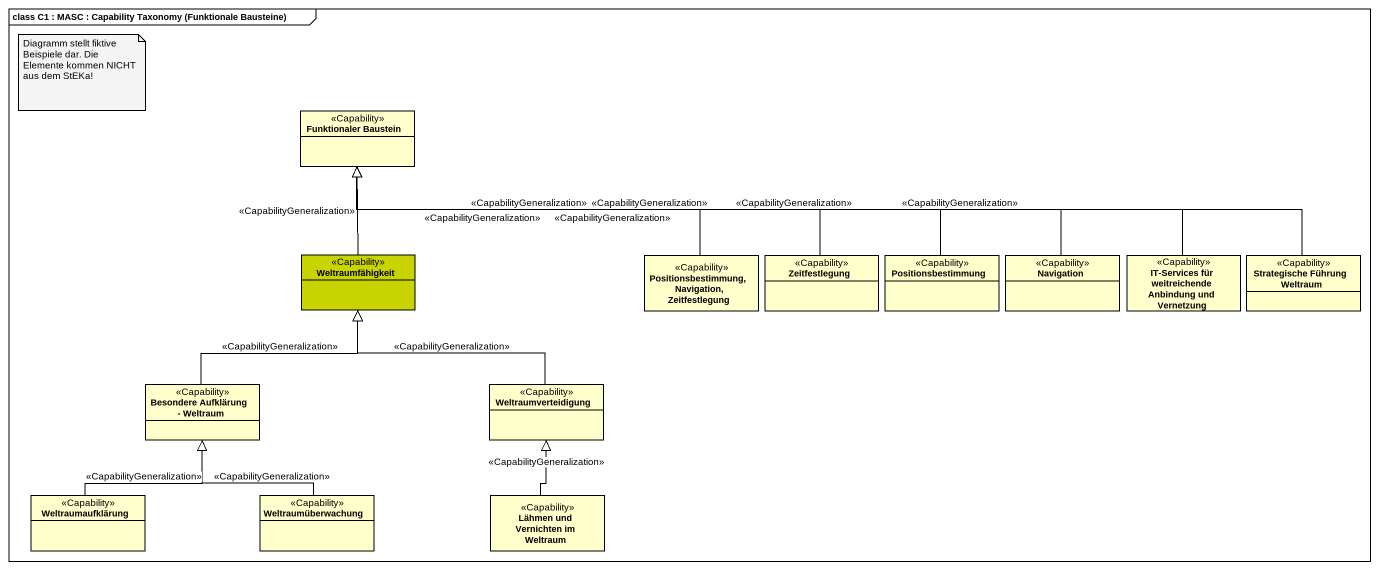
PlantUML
@startuml
mainframe class C1 : MASC : Capability Taxonomy (Funktionale Bausteine)
hide circle
hide empty members
class "Funktionaler Baustein" as Funktionaler_Baustein <<Capability>>
class Weltraumfähigkeit <<Capability>> #C8D300
class "Positionsbestimmung, Navigation, Zeitfestlegung" as Positionsbestimmung <<Capability>>
class Zeitfestlegung <<Capability>>
class "Positionsbestimmung" as Positionsbestimmung_2 <<Capability>>
class Navigation <<Capability>>
class "IT-Services für weitreichende Anbindung und Vernetzung" as IT_Services_für <<Capability>>
class "Strategische Führung Weltraum" as Strategische_Führung <<Capability>>
class "Besondere Aufklärung - Weltraum" as Besondere_Aufklärung <<Capability>>
class Weltraumverteidigung <<Capability>>
class Weltraumaufklärung <<Capability>>
class Weltraumüberwachung <<Capability>>
class "Lähmen und Vernichten im Weltraum" as Lähmen_und_Vernichten_im <<Capability>>
Weltraumfähigkeit -up-|> Funktionaler_Baustein : <<CapabilityGeneralization>>
Positionsbestimmung -left-|> Funktionaler_Baustein : <<CapabilityGeneralization>>
Zeitfestlegung -left-|> Funktionaler_Baustein : <<CapabilityGeneralization>>
Positionsbestimmung_2 -left-|> Funktionaler_Baustein : <<CapabilityGeneralization>>
Navigation -left-|> Funktionaler_Baustein : <<CapabilityGeneralization>>
IT_Services_für -left-|> Funktionaler_Baustein : <<CapabilityGeneralization>>
Strategische_Führung -left-|> Funktionaler_Baustein : <<CapabilityGeneralization>>
Besondere_Aufklärung -up-|> Weltraumfähigkeit : <<CapabilityGeneralization>>
Weltraumverteidigung -up-|> Weltraumfähigkeit : <<CapabilityGeneralization>>
Weltraumaufklärung -up-|> Besondere_Aufklärung : <<CapabilityGeneralization>>
Weltraumüberwachung -up-|> Besondere_Aufklärung : <<CapabilityGeneralization>>
Lähmen_und_Vernichten_im -up-|> Weltraumverteidigung : <<CapabilityGeneralization>>
note as N1
  Diagramm stellt fiktive Beispiele dar. Die Elemente kommen NICHT aus dem StEKa!
end note
@enduml
